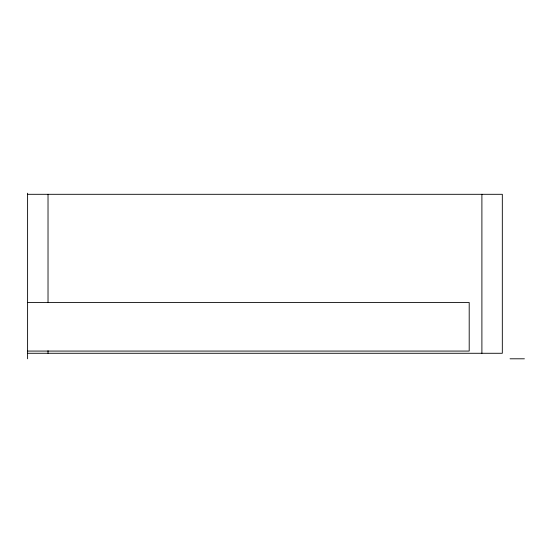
<?xml version="1.0" encoding="UTF-8"?>
<svg xmlns="http://www.w3.org/2000/svg" width="552" height="552" viewBox="0 0 552 552"><rect width="100%" height="100%" fill="white"/><g stroke="black" fill="none" stroke-linecap="round" stroke-linejoin="round"><path stroke-width="0.83" d="M27.6 194.304L502.32 194.304L502.32 353.28L27.6 353.28M27.6 302.496L469.2 302.496L469.2 351.072L27.6 351.072M510.048 358.8L524.4 358.8M481.896 194.304L481.896 353.28M48.024 194.304L48.024 302.579M48.024 350.699L48.024 353.28M27.6 193.2L27.6 358.8"/></g></svg>
